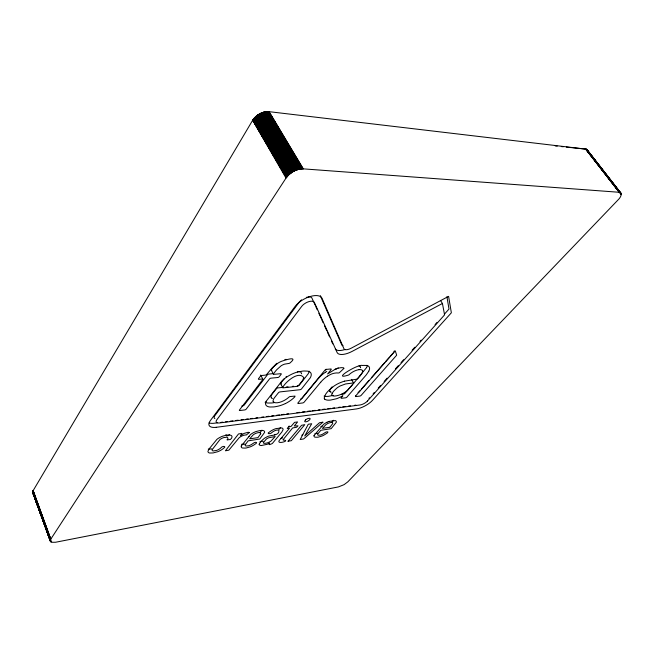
<?xml version="1.0" encoding="UTF-8"?>
<svg xmlns="http://www.w3.org/2000/svg" width="654" height="654" viewBox="0 0 654 654"><rect width="100%" height="100%" fill="white"/><g stroke="black" fill="none" stroke-linecap="round" stroke-linejoin="round"><path stroke-width="0.98" d="M50.309 540.972L50.579 539.485A9.867 3.597 -21.7 0 1 50.718 539.248L286.019 178.084C289.836 172.615 296.368 168.773 303.113 168.846L619.297 192.284C623.466 193.126 619.951 198.252 618.112 199.846L347.83 481.843L344.069 484.655L338.404 486.919L55.606 542.248L52.328 542.297L50.497 541.373L45.813 527.966M33.632 494.874L32.708 492.241L33.158 490.598L252.485 120.565C255.935 115.079 262.426 111.262 268.982 111.654L585.755 149.12L587.317 149.84L587.889 151.434M301.641 373.818L300.693 371.881L297.783 371.415M314.067 435.425L323.697 424.299A7.889 2.927 -28 0 1 325.488 423.089A8.257 3.066 -28 0 1 326.984 422.271M266.096 401.368L281.964 380.914A16.89 7.088 -27.7 0 1 297.595 371.979M330.106 389.612L331.104 388.051M332.158 393.397L333.156 391.844A18.369 7.178 -28.8 0 1 334.161 390.642L336.679 388.239A8.927 3.515 -28.7 0 1 340.162 385.958L345.565 383.955L353.185 382.982A1.251 0.49 -29 0 1 353.446 383.628L347.748 390.054A9.859 3.875 -28.6 0 1 342.688 393.594A11.715 4.611 -28.7 0 1 335.232 395.972A8.804 3.458 -28.6 0 1 331.848 395.204M366.632 367.515L353.691 383.228M368.758 371.276L366.191 374.963L347.021 396.994A1.226 0.474 -28.7 0 1 345.5 397.82L341.584 398.294A1.226 0.474 -28.6 0 1 341.274 397.697L342.851 395.801L342.124 396.12A12.917 5.069 -28.6 0 1 336.401 398.768L330.581 400.068A17.086 6.728 -28.6 0 1 324.597 399.079M280.452 427.536L279.013 429.4M261.968 430.136L259.957 432.686M299.368 301.968L214.692 415.911A6.842 2.869 -25.6 0 0 214.872 418.585M229.431 434.599L228.532 435.539L226.505 435.899M333.475 420.26L331.799 422.214M318.572 378.331L302.123 398.302A1.267 0.507 -27.7 0 1 300.668 399.112L300.529 399.128M326.06 369.224L325.496 370.017L326.003 369.812M274.459 434.926L274.991 434.281M320.664 382.222L304.143 402.161A1.267 0.507 -27.7 0 1 302.688 402.962L298.281 403.493A1.275 0.507 -27.6 0 1 297.979 402.897L324.842 370.246A1.316 0.548 -28.5 0 1 326.485 369.379L330.744 368.979A1.316 0.54 -28.6 0 1 331.055 369.682L327.621 373.924L335.232 369.24A9.696 3.957 -28.7 0 1 338.281 368.153L340.693 367.72A9.532 3.891 -28.7 0 1 343.791 368.096M284.49 378.445L280.787 383.13A1.333 0.564 -27.4 0 0 281.179 383.816L281.424 383.792M288.586 426.727L289.199 425.991M282.692 437.853L280.435 438.581M352.571 384.527L344.993 393.291A1.218 0.474 -28.7 0 1 343.473 394.109L341.674 394.321M359.741 376.344L357.934 378.437A1.251 0.499 -29.1 0 1 356.487 379.238L344.527 381.143M393.618 352.441L394.305 350.912M360.403 390.266L359.16 391.681A1.202 0.466 -29 0 1 358.04 392.367M361.58 388.917L368.905 380.579M371.439 377.701L384.609 362.7M385.435 361.76L389.089 357.599M389.947 356.618L393.079 353.054M330.066 426.997L332.649 423.686A4.97 1.839 -28 0 0 332.592 422.885L332.518 422.795A4.374 1.619 -28 0 0 331.84 422.509L331.202 422.492A6.09 2.256 -28 0 0 330.409 422.59L329.305 422.876A4.259 1.578 -28 0 0 327.891 423.465L327.597 423.612A4.987 1.848 -28 0 0 325.945 424.659L322.414 428.386L329.837 427.258M373.148 393.782L374.382 392.4M378.208 388.124L380.579 385.476M384.135 381.503L387.152 378.135M395.408 368.905L398.294 365.684M401.033 362.627L403.673 359.675M412.094 350.266L414.791 347.258M419.991 341.445L421.201 340.105M435.074 324.605L437.06 322.381M444.311 314.288L449.004 309.048L446.911 296.736M367.417 401.057L444.589 314.852L442.431 303.481L440.502 300.423M275.097 365.03L276.102 364.008M305.59 419.933L304.854 420.841A3.008 1.153 -27.6 0 0 304.805 421.585A2.698 1.038 -27.6 0 0 305.483 421.83L306.513 421.691A2.542 0.973 -27.6 0 0 307.633 421.258L307.797 421.176A3.041 1.161 -27.6 0 0 309.129 420.26L309.931 419.353A2.935 1.128 -27.6 0 0 310.045 418.535A2.6 0.997 -27.6 0 0 309.399 418.29L308.361 418.429A2.755 1.055 -27.6 0 0 307.045 418.936A2.91 1.12 -27.6 0 0 305.59 419.933M338.257 367.908L335.903 369.208A8.257 3.393 -28.6 0 0 335.216 369.077M276.348 363.771L276.855 363.313M286.043 376.818L286.526 376.385M301.829 435.27L302.786 434.428M325.455 372.273L326.755 371.472M327.572 376.173L329.82 374.848A7.971 3.245 -28.6 0 1 334.668 373.164L334.93 373.132A13.203 5.355 -28.5 0 1 335.927 372.993A8.494 3.45 -28.6 0 1 338.053 373.058L339.287 372.788L343.808 368.529A1.087 0.441 -28.9 0 0 343.857 368.267L343.791 368.177M329.011 421.405L335.273 420.579A7.897 2.927 -28 0 1 336.074 421.094A8.208 3.041 -28 0 1 336.262 421.454A7.897 2.927 -28 0 1 336.23 422.378L331.137 428.681L320.82 430.307L317.713 434.076A5.003 1.839 -27.8 0 0 317.73 434.869L317.893 435.049A4.194 1.537 -27.8 0 0 318.433 435.262L320.468 435.041A4.431 1.627 -27.8 0 0 322.397 434.297A5.085 1.872 -27.8 0 0 324.458 433.03C326.73 430.978 330.368 431.542 325.643 434.06A7.57 2.78 -27.8 0 1 321.817 436.087L318.621 437.036A13.088 4.823 -27.9 0 1 317.215 437.248L315.04 437.158A7.758 2.853 -27.8 0 1 314.394 436.839A8.011 2.943 -27.8 0 1 314.043 436.324A7.758 2.853 -27.8 0 1 314.075 435.425M333.409 395.335L328.561 396.316A17.053 6.785 -28.6 0 1 324.09 396.079M297.57 372.044L302.442 371.12A27.435 11.429 -27.5 0 1 304.045 370.99L307.543 371.137A16.554 6.932 -27.7 0 1 310.92 373.115A16.955 7.104 -27.7 0 1 310.225 377.881L301.568 388.86A1.308 0.54 -27.8 0 1 299.949 389.727L280.051 391.893A1.324 0.556 -27.2 0 0 278.4 392.776L274.844 397.264A11.993 4.93 -27.3 0 0 273.209 401.826M263.194 441.237L259.908 441.744M317.664 433.242L316.749 433.447A13.064 4.864 -27.9 0 1 315.334 433.651L314.893 433.684M274.459 402.578L273.012 402.815A27.615 11.568 -27.4 0 1 271.5 402.995L267.919 403.036A16.342 6.802 -27.2 0 1 265.123 402.275M211.814 448.906L208.266 449.118M248.446 436.668L249.117 436.578M320.836 426.4L322.095 426.228M216.27 427.299L356.479 408.93A12.974 4.864 -28.9 0 0 372.469 400.354L451.358 312.784L448.595 296.352L351.141 348.222A6.875 2.91 -29.4 0 1 343.979 348.835L322.013 298.257A16.375 7.75 -29 0 0 310.233 296.499A16.375 7.75 -29 0 0 295.248 306.227L210.269 420.726A14.658 6.09 -25.6 0 0 216.27 427.299M217.193 422.86L214.349 423.22A14.625 6.139 -25.6 0 1 209.166 422.893M220.962 422.378L222.818 422.141M225.589 421.789L227.445 421.552M230.175 421.201L232.824 420.865M235.514 420.522L238.236 420.17M241.138 419.803L243.141 419.549M246.141 419.165L248.136 418.912M250.744 418.576L252.485 418.356M255.951 417.914L257.692 417.685M261.575 417.195L263.521 416.941M266.431 416.573L269.007 416.246M271.712 415.895L273.707 415.642M276.65 415.265L279.479 414.906M281.367 414.669L284.196 414.301M286.738 413.982L288.43 413.761M296.875 412.682L299.63 412.331M302.303 411.995L304.813 411.668M307.478 411.333L310.217 410.982M312.228 410.728L315.236 410.344M318.253 409.952L319.904 409.747M322.381 409.429L325.013 409.093M327.736 408.742L330.671 408.374M332.624 408.121L334.578 407.875M338.658 407.352L340.342 407.131M342.851 406.813L345.704 406.453M348.557 406.085L350.454 405.84M241.784 405.995L242.806 405.872A1.177 0.499 -26.2 0 0 244.155 405.128L267.372 374.84A1.218 0.531 -27.1 0 1 268.892 374.047L273.429 373.622M284.882 359.496L286.174 359.373M283.027 387.356L277.999 387.887A1.324 0.556 -27.2 0 0 276.348 388.77L272.808 393.258A11.968 4.97 -27.3 0 0 271.189 397.845M286.207 387.021L288.022 386.833M292.346 386.375L293.621 386.236M297.243 385.86L297.881 385.786A1.3 0.54 -27.8 0 0 299.499 384.92L308.108 373.924A16.922 7.161 -27.7 0 0 309.121 371.129M277.631 377.522L271.001 378.159A1.218 0.523 -27.1 0 0 269.481 378.96L246.149 409.183A1.185 0.49 -26.2 0 1 244.792 409.927L239.83 410.524A1.185 0.499 -26.1 0 1 239.478 409.968L262.72 379.606A1.226 0.531 -26.9 0 0 262.368 379.001L258.919 379.336A1.226 0.531 -26.8 0 1 258.477 378.772L260.374 376.271A1.234 0.54 -26.9 0 1 261.919 375.461L265.246 375.151A1.234 0.54 -27 0 0 266.767 374.317L272.514 367.515L278.171 363.011A11.028 4.807 -27.5 0 1 281.424 361.327C283.869 360.517 298.976 355.31 290.286 362.7A1.218 0.531 -27.8 0 1 288.88 363.444L284.727 364.114A6.344 2.755 -27.6 0 0 280.999 365.888L276.732 369.723A33.444 14.257 -28 0 0 275.22 371.537L273.544 373.696A1.226 0.531 -27.3 0 0 273.944 374.333L280.795 373.687A1.21 0.523 -27.4 0 1 281.171 374.268L279.283 376.696A1.21 0.523 -27.3 0 1 277.786 377.505M442.431 303.481L352.171 351.37A14.69 6.221 -29.4 0 1 337.251 352.784L314.386 302.5A7.685 3.638 -29 0 0 308.811 301.649A7.685 3.638 -29 0 0 301.739 306.325L216.637 420.023A6.859 2.853 -25.6 0 0 219.376 422.983L360.166 404.965A6.066 2.273 -28.9 0 0 367.417 401.057M241.498 444.295L243.304 444.262A13.914 5.453 -26.2 0 0 244.89 444.025M555.197 145.924L557.224 146.136M561.287 146.561L563.323 146.774M566.364 147.093L585.649 149.104L619.199 192.276M366.265 365.447L363.444 365.406A23.618 9.377 -29 0 0 362.537 365.488C358.237 363.567 330.164 380.98 348.811 374.946A8.747 3.491 -29.1 0 1 359.16 369.616M619.943 192.407L586.409 149.275L621.284 193.985M32.806 492.642L51.135 541.913L46.344 528.653M50.767 541.667L32.725 491.734M324.67 399.03L324.531 398.891A9.393 3.695 -28.4 0 1 324.196 398.229C324.956 392.882 330.147 389.195 334.112 385.999A13.121 5.175 -28.6 0 1 338.126 383.645L338.658 383.391A18.631 7.317 -28.6 0 1 344.527 381.151M33.092 493.116L33.575 494.432M50.579 541.479L33.616 494.547L34.057 495.83M591.666 156.077L595.451 160.892M616.42 187.943L621.3 194.156M591.559 156.061L596.464 162.339M600.715 167.677L608.204 177.275M611.94 182.074L621.3 194.238M607.051 176.335L608.285 177.921M586.949 149.537L621.169 193.461M586.801 149.447L621.21 193.6M586.229 149.218L621.3 194.328M586.041 149.177L621.292 194.41L585.755 149.12L619.297 192.284M586.646 149.374L620.18 192.497M586.139 149.194L619.763 192.366M585.951 149.153L619.493 192.317M589.041 152.595L594.911 160.181M596.08 161.693L598.843 165.274M600.691 167.653L605.604 174.021M609.937 179.621L612.765 183.284M303.301 168.863L268.794 111.638M268.606 111.63L279.716 130.26M268.418 111.613L302.344 168.83L268.222 111.605L302.148 168.838L268.026 111.605L301.952 168.838L267.829 111.597L301.747 168.846L267.241 111.613L301.142 168.895L267.036 111.621L300.93 168.92L266.832 111.638L300.726 168.936L266.628 111.654L300.521 168.969L266.423 111.67L300.309 169.002L266.219 111.695L300.096 169.026L266.014 111.72L299.892 169.067L265.802 111.752L299.671 169.108L265.589 111.785L299.458 169.149L265.385 111.826L299.246 169.198L265.172 111.859L299.025 169.247L264.96 111.899L298.813 169.296L264.747 111.948L298.6 169.353L264.535 111.998L298.379 169.411L264.322 112.047L298.159 169.468L264.11 112.096L297.946 169.525L263.897 112.153L297.725 169.599L263.685 112.218L297.505 169.664L263.472 112.275L297.284 169.738L263.26 112.341L297.063 169.811L263.047 112.414L296.842 169.893L262.826 112.488L296.622 169.966L262.614 112.553L296.401 170.056L262.401 112.635L296.18 170.138L262.189 112.717L295.968 170.228L261.976 112.799L295.747 170.318L261.763 112.88L295.526 170.408L261.551 112.97L295.306 170.506L261.126 113.158L294.872 170.702L260.913 113.248L294.652 170.808L260.701 113.355L294.439 170.915L260.488 113.453L294.218 171.021L260.284 113.551L294.006 171.127L260.079 113.657L293.793 171.242L259.458 113.992L293.368 171.479L259.254 114.115L293.156 171.601L258.853 114.344L292.739 171.838L258.649 114.466L292.322 172.1L258.256 114.72L292.117 172.231L258.06 114.851L291.913 172.362L257.864 114.99L291.709 172.501L257.668 115.12L291.504 172.631L257.48 115.259L291.308 172.77L257.292 115.39L291.112 172.909L257.104 115.537L290.916 173.057L256.916 115.676L290.719 173.196L256.736 115.815L290.531 173.343L256.556 115.962L290.335 173.49L256.376 116.11L290.147 173.637L256.196 116.257L289.967 173.784L256.016 116.412L289.779 173.939L255.845 116.567L289.599 174.095L255.673 116.714L289.42 174.25L255.51 116.87L289.068 174.561L255.174 117.189M269.17 111.679L303.113 168.846M50.432 541.267L45.976 528.947M301.543 168.863L289.951 149.275L301.347 168.879M267.437 111.605L278.449 130.203L267.633 111.597M259.867 113.771L293.793 171.242M288.725 174.88L254.856 117.507L288.553 175.043L254.7 117.663L288.389 175.207L254.545 117.834L288.226 175.37L254.398 117.998L288.071 175.534L254.251 118.161L287.915 175.697L254.104 118.325L287.76 175.861L253.965 118.497L287.605 176.032L253.826 118.66L287.458 176.196L253.687 118.832L287.31 176.367L253.548 119.003L287.171 176.539L253.417 119.175L287.032 176.711L253.294 119.347L286.893 176.874L253.163 119.518L286.763 177.046L253.041 119.69L286.624 177.218L252.926 119.862L286.501 177.389L252.812 120.042L286.378 177.561L252.697 120.213L286.019 178.084M261.338 113.06L295.085 170.604M32.896 492.83L34.31 496.713M351.55 379.377L353.634 383.138M280.648 383.653L282.716 387.675M271.304 370.05L273.429 374.178M262.826 379.197L260.725 375.053A1.218 0.531 -26.9 0 1 260.611 375.47M50.374 541.152L32.725 492.315M32.782 492.576L38.995 509.556L37.319 504.978M313.814 302.222L311.974 298.183A7.668 3.662 -29 0 0 307.789 296.973M314.19 303.047L315.114 305.083M315.792 306.579L317.255 309.792M318.817 313.225L319.88 315.563M320.239 316.348L321.139 318.326M321.76 319.692L323.141 322.724M324.621 325.986L326.837 330.859M327.409 332.109L328.39 334.259M328.709 334.979L329.575 336.875M331.39 340.865L332.763 343.89M39.771 511.722L38.308 507.643M320.321 295.633L341.756 344.854A6.859 2.935 -29.4 0 0 342.377 345.484M40.54 513.897L40.213 512.981L41.006 515.123M41.169 515.311L50.293 540.245M37.621 505.828L40.54 513.57M38.717 508.853L46.009 529.004M39.959 512.278L39.477 510.978M36.51 502.713L37.997 506.785M37.728 506.082L37.164 504.561M45.845 527.672L44.603 524.23M48.649 534.956L50.399 539.877M49.598 537.449L50.464 539.722L32.904 491.097M44.349 524.394L44.766 525.489M35.937 501.119L38.145 507.185M47.006 530.631L37.074 503.49M46.761 530.999L50.26 540.523M32.864 492.773L33.362 494.081M41.39 515.834L44.333 523.903M41.431 516.382L42.101 518.172M32.831 492.707L33.82 495.356M46.369 530.018L46.091 529.241L46.704 530.844M36.91 503.024L35.21 498.446L44.717 524.688M34.433 497.048L35.839 500.866M32.749 492.446L35.97 501.275M34.94 498.422L36.052 501.43M40.932 514.96L42.02 517.927M32.7 492.029L40.147 512.515M33.109 490.688L50.767 539.166M32.945 491.015L50.538 539.566M32.872 491.179L50.464 539.722M32.814 491.342L49.557 537.343M32.716 491.808L41.406 515.695M42.845 519.84L38.463 507.831L42.404 519.047M32.7 492.102L50.718 541.618L46.81 530.721M33.158 490.598L50.718 539.248L33.06 490.77M39.06 507.937L38.03 505.101L40.384 511.82M43.875 521.205L44.905 524.05M32.79 491.424L51.135 541.913M32.749 491.579L50.938 541.798L32.741 491.653M38.447 508.084L32.7 491.955L36.117 501.365M43.041 520.731L43.679 522.497M43.81 521.303L45.502 526.004M46.524 528.824L48.224 533.525M34.024 494.555L37.106 503.081M37.793 504.97L44.292 522.971M44.611 525.129L44.153 523.879M46.14 528.367L50.374 539.951M47.865 534.187L48.02 534.62M44.693 525.366L45.101 526.495M45.085 526.364L47.693 533.648M38.766 506.834L41.652 514.96M47.456 533.035L47.619 533.509M39.371 510.594L39.567 511.15M35.406 499.705L36.256 502.133M37.245 504.708L37.834 506.449M36.199 501.79L36.763 503.433M38.218 507.479L38.545 508.428M273.429 401.719A9.647 3.973 -27.2 0 0 283.656 400.747A10.889 4.488 -27.2 0 0 288.79 397.264L289.526 396.749A1.112 0.458 -27.4 0 1 290.008 396.553L294.791 396.111A1.063 0.433 -27.5 0 1 295.044 396.152L294.733 396.929A17.094 7.03 -27.3 0 1 285.373 403.624M285.348 403.575A16.734 6.883 -27.3 0 1 277.909 406.199L275.007 406.763A27.681 11.478 -27.4 0 1 273.495 406.943L269.922 407.001A16.375 6.744 -27.2 0 1 266.031 401.384M366.395 365.341A16.137 6.434 -29.1 0 1 368.709 371.284M362.757 371.022A15.573 6.229 -29 0 1 359.61 376.352M362.553 371.104A8.355 3.335 -29.1 0 0 359.888 369.592A10.701 4.259 -29.1 0 0 359.111 369.665M320.754 382.214A18.034 7.276 -28.6 0 1 327.507 376.132M331.93 395.155A7.644 3.008 -28.6 0 1 332.183 393.389M326.935 422.304A7.889 2.927 -28 0 1 328.978 421.421M369.477 397.787A12.949 4.897 -28.9 0 1 368.93 398.286M355.841 405.096A12.949 4.897 -28.9 0 1 354.501 405.325M343.056 345.713A6.859 2.935 -29.4 0 1 342.81 345.655M299.344 301.968A7.668 3.662 -29 0 1 299.973 301.216M300.456 300.734A7.668 3.662 -29 0 1 300.709 300.505M301.241 300.047A7.668 3.662 -29 0 1 301.519 299.826M306.399 297.3A7.668 3.662 -29 0 1 306.644 297.227M344.838 349.588A14.658 6.27 -29.4 0 1 335.289 349.146M271.696 370.213A1.218 0.531 -27.3 0 1 271.418 369.559L273.078 367.401A31.278 13.481 -27.9 0 1 274.835 365.308M272.44 398.539A9.622 3.998 -27.2 0 1 271.41 397.738M318.661 378.314A17.993 7.333 -28.6 0 1 325.39 372.232M367.376 365.39A16.105 6.483 -29.1 0 1 366.575 367.532M360.624 367.237A15.541 6.278 -29 0 1 360.526 367.761M358.989 365.905A8.338 3.36 -29.1 0 1 360.419 367.319M331.276 387.83A18.337 7.235 -28.8 0 1 331.455 387.601M331.864 387.111A18.337 7.235 -28.8 0 1 332.101 386.849M329.894 391.37A7.635 3.025 -28.6 0 1 330.131 389.604M331.259 392.179A8.78 3.483 -28.6 0 1 330.826 392.081M330.564 391.983A8.78 3.483 -28.6 0 1 329.804 391.419M226.022 434.583A4.733 1.905 -25.5 0 1 225.973 434.738M263.358 442.545L263.488 442.995A4.169 1.594 -26.6 0 0 264.241 443.33L265.311 443.314A7.047 2.698 -26.6 0 0 266.219 443.159L266.873 442.995A5.894 2.256 -26.6 0 0 268.868 442.259L269.889 441.752A4.962 1.897 -26.6 0 0 271.132 440.968L275.228 436.496L268.778 437.755A5.24 2.003 -26.6 0 0 267.437 438.376A4.553 1.741 -26.6 0 0 266.489 438.94L263.358 442.545M259.188 444.205L259.229 444.638A5.109 1.954 -26.5 0 0 259.605 445.096L259.802 445.202A8.657 3.311 -26.6 0 0 261.42 445.529L267.192 444.295A6.777 2.583 -26.6 0 0 268.745 443.559C271.835 441.442 265.565 446.837 272.326 443.51L281.817 432.081L283.043 429.711A8.755 3.376 -26.8 0 0 282.773 428.542L282.602 428.37A7.905 3.049 -26.8 0 0 281.58 427.912L275.98 428.615A8.854 3.417 -26.8 0 0 273.969 429.367A9.058 3.499 -26.8 0 0 272.456 430.095L271.508 430.626A7.758 3 -26.8 0 0 269.808 431.771C265.369 434.133 270.781 434.313 272.219 432.286A4.464 1.725 -26.8 0 1 273.789 431.223A5.003 1.929 -26.8 0 1 274.574 430.822L274.827 430.708A4.398 1.7 -26.8 0 1 276.577 430.128L278.31 429.997A4.12 1.586 -26.8 0 1 278.931 430.242C279.413 436.676 269.84 434.33 266.039 437.363A6.957 2.665 -26.6 0 0 264.437 438.27L260.84 441.409L259.188 444.205M249.231 432.572L246.305 435.008A4.374 1.717 -26.1 0 0 245.119 435.024L243.787 435.278A4.071 1.602 -26 0 0 242.511 435.703L240.492 436.79A8.069 3.172 -26.1 0 0 239.168 437.73L228.867 450.156L225.409 450.794L238.497 433.97L242.013 433.373L240.378 435.736L244.024 433.422L247.899 432.343A4.709 1.856 -26.1 0 1 249.141 432.474L249.231 432.572M322.872 422.198L303.701 438.916L300.178 439.545L308.271 424.258L311.696 423.751L304.731 435.956L319.52 422.721L322.872 422.198M227.134 439.864L230.265 439.537L231.312 438.556A8.281 3.295 -25.6 0 0 231.263 435.531L230.723 435.27A9.957 3.965 -25.5 0 0 228.908 434.992L227.543 435.057A13.898 5.518 -25.5 0 0 226.153 435.245L222.654 436.185A8.747 3.483 -25.5 0 0 220.39 437.166L218.763 438.066A8.641 3.45 -25.5 0 0 216.883 439.382L209.059 448.987L207.964 451.285A8.428 3.319 -25.3 0 0 208.217 452.216L208.577 452.568A8.518 3.36 -25.3 0 0 209.713 453.026L213.073 452.944L217.659 451.742A8.804 3.466 -25.4 0 0 219.294 451.039A9.082 3.581 -25.4 0 0 220.856 450.222L221.796 449.641A7.652 3.008 -25.4 0 0 223.39 448.431C227.404 446.028 222.205 445.685 220.946 447.777A4.733 1.864 -25.4 0 1 219.687 448.84L217.946 449.846A4.97 1.954 -25.4 0 1 216.368 450.467L213.392 450.941A4.619 1.823 -25.4 0 1 212.493 450.68L212.37 450.59A5.404 2.134 -25.4 0 1 212.084 449.78L219.989 439.513A5.453 2.175 -25.5 0 1 221.477 438.556L222.115 438.229A4.668 1.864 -25.5 0 1 223.717 437.608L226.652 437.24A5.019 1.995 -25.6 0 1 227.518 437.534L227.927 438.254A4.742 1.888 -25.6 0 1 227.706 439.038L227.175 439.782M303.767 377.636L302.655 380.366L298.494 385.59A1.316 0.548 -27.7 0 1 296.957 386.383L283.256 387.83A1.333 0.556 -27.4 0 1 282.863 387.152C285.594 381.936 298.739 370.434 303.767 377.636M283.166 439.627L283.19 439.921A2.608 0.981 -27 0 0 283.386 440.109C292.027 440.265 273.192 445.995 280.648 438.867L289.436 428.329L287.237 428.501L288.373 427.054L291.038 426.424L294.578 422.345L297.562 421.953L294.284 425.975L298.036 425.828L296.663 427.242L292.616 427.953L283.166 439.627M241.301 445.963L241.236 446.241A8.183 3.164 -26.2 0 0 241.359 447.181A8.535 3.303 -26.2 0 0 241.645 447.549A8.265 3.196 -26.2 0 0 242.642 448.031L245.152 448.096A13.938 5.412 -26.2 0 0 246.738 447.859L250.229 446.846A8.061 3.115 -26.2 0 0 254.324 444.679C259.278 441.973 255.027 441.475 252.779 443.625A5.412 2.093 -26.2 0 1 250.621 444.965A4.717 1.823 -26.2 0 1 248.528 445.766L246.231 446.02A4.464 1.725 -26.2 0 1 245.569 445.807L245.356 445.619A5.33 2.06 -26.2 0 1 245.201 444.794L248.16 440.845L259.752 439.03L264.584 432.425A8.404 3.286 -26.4 0 0 264.559 431.681A8.747 3.417 -26.4 0 0 264.191 431.076A8.289 3.237 -26.4 0 0 263.202 430.569L260.071 430.545L256.131 431.501A8.404 3.286 -26.3 0 0 253.883 432.466A8.796 3.433 -26.4 0 0 252.354 433.3A8.404 3.286 -26.3 0 0 250.49 434.575L241.301 445.963M260.684 433.823L257.921 437.657L249.681 438.834L253.139 434.926A5.314 2.076 -26.4 0 1 254.872 433.815L255.174 433.659A4.537 1.774 -26.4 0 1 256.711 433.03L257.929 432.719A6.483 2.534 -26.3 0 1 258.829 432.605L259.556 432.613A4.66 1.823 -26.4 0 1 260.39 432.899L260.488 432.997A5.289 2.068 -26.4 0 1 260.684 433.823M288.079 441.237L291.308 440.69L304.797 424.634L301.551 425.313L288.079 441.237M355.67 395.923L355.555 396.062A1.21 0.466 -28.9 0 0 355.825 396.577L359.806 396.095A1.21 0.458 -29 0 0 361.188 395.335L396.667 355.187L395.278 350.838L355.67 395.923M50.26 540.654L49.222 537.686L50.268 540.719"/></g></svg>
